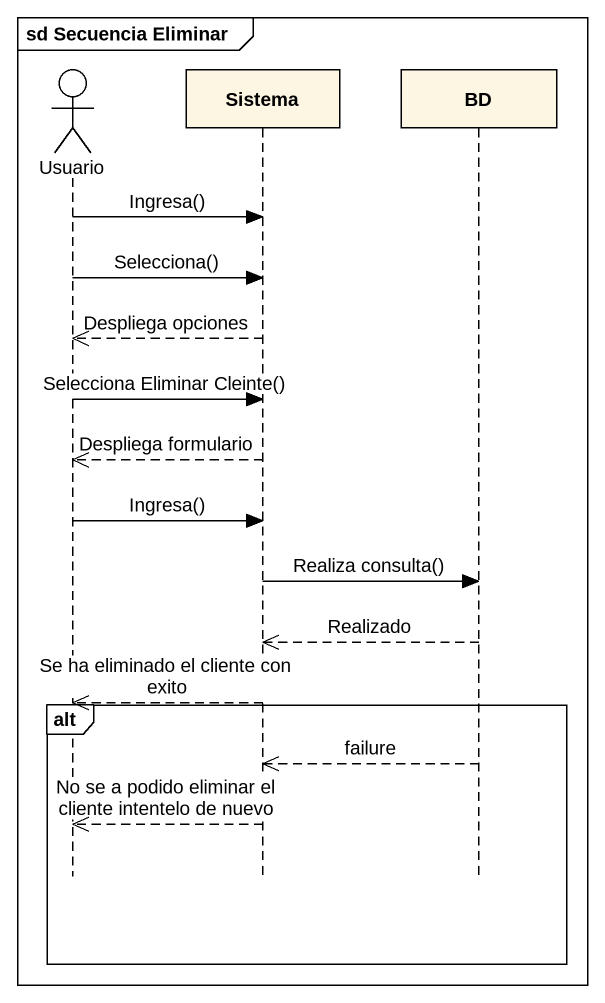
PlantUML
@startuml
mainframe sd Secuencia Eliminar
hide footbox
actor Usuario
participant Sistema
participant BD

Usuario -> Sistema : Ingresa()
Usuario -> Sistema : Selecciona()
Sistema -->> Usuario : Despliega opciones
Usuario -> Sistema : Selecciona Eliminar Cleinte()
Sistema -->> Usuario : Despliega formulario
Usuario -> Sistema : Ingresa()
Sistema -> BD : Realiza consulta()
BD -->> Sistema : Realizado
Sistema -->> Usuario : Se ha eliminado el cliente con exito
alt
  BD -->> Sistema : failure
  Sistema -->> Usuario : No se a podido eliminar el cliente intentelo de nuevo
end
@enduml
